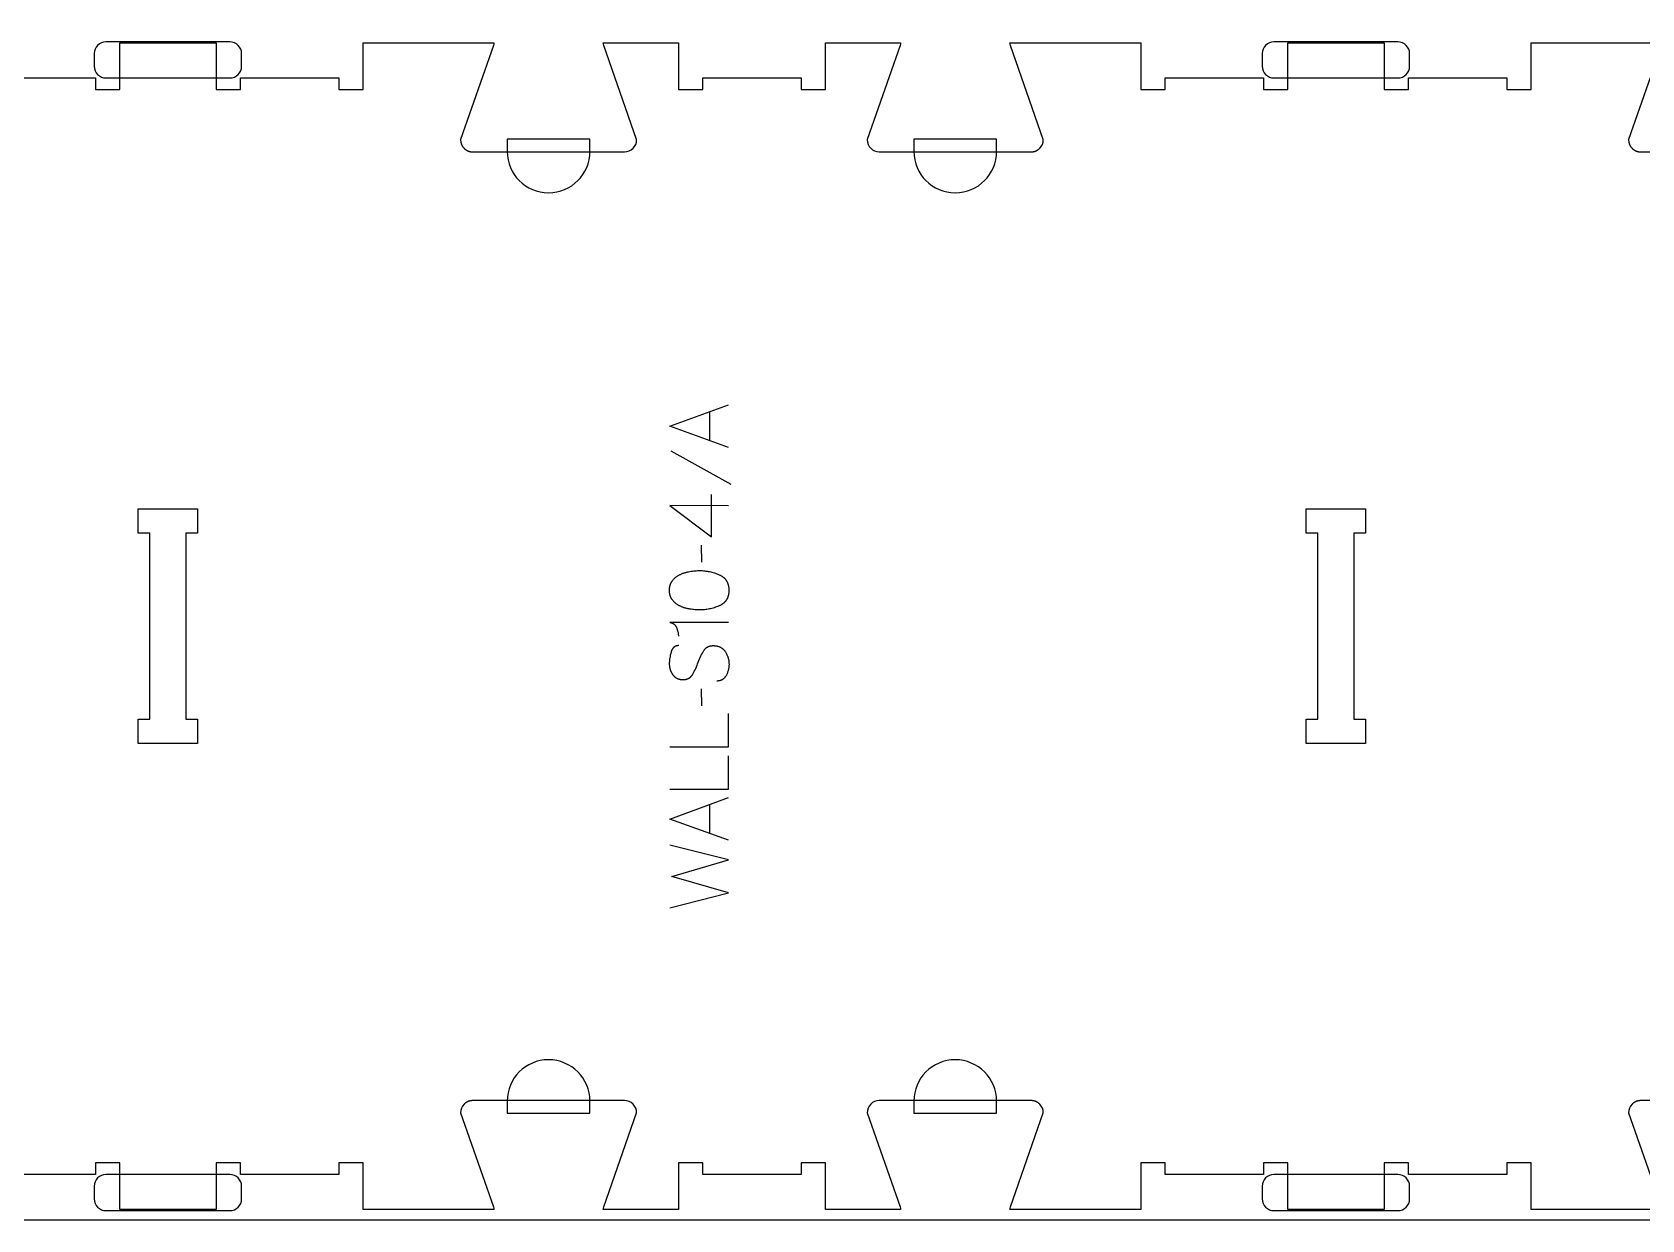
# Model space of a CAD drawing. Extents: x -10701 to -7518, y -10461 to -4867.
# Drawn here: x -9172 to -8345, y -6791 to -6181 of the extents above; entities that cross this region are included whole.
import ezdxf

# ---------------------------------------------------------------- set-up
doc = ezdxf.new("R2010")
doc.units = 0
for name, color, linetype in [('0_SHEET_SPRUCEPLY_2440X122', 1, 'CONTINUOUS'), ('1_ANYTOOL_1MMDEEP_LABELS_S', 2, 'CONTINUOUS'), ('3_ANYTOOL_CUTTHROUGH_INSID', 4, 'CONTINUOUS'), ('4_ANYTOOL_CUTTHROUGH_OUTSI', 5, 'CONTINUOUS'), ('5_ANYTOOL_HALF_MILL_9MM_IN', 3, 'CONTINUOUS')]:
    doc.layers.add(name, color=color, linetype=linetype)

msp = doc.modelspace()

# ---------------------------------------------------------------- linework, layer by layer
at = {"layer": '0_SHEET_SPRUCEPLY_2440X122'}
msp.add_lwpolyline([(-10329.71, -5571.21), (-10329.71, -6791.21), (-7889.71, -6791.21), (-7889.71, -5571.21)], close=True, dxfattribs=at)
at = {"layer": '1_ANYTOOL_1MMDEEP_LABELS_S'}
for points in [[(-8814.11, -6394.36), (-8844.11, -6383.48), (-8814.11, -6372.42)], [(-8823.66, -6390.89), (-8823.66, -6375.98)], [(-8843.63, -6396.08), (-8812.86, -6413.26)], [(-8814.11, -6424.28), (-8844.15, -6424.24), (-8822.76, -6440.26)], [(-8822.76, -6440.26), (-8822.76, -6418.49)], [(-8827.99, -6444.55), (-8827.91, -6453.34)], [(-8814.11, -6484.28), (-8844.15, -6484.28), (-8844, -6484.3), (-8843.85, -6484.32), (-8843.7, -6484.35), (-8843.56, -6484.38), (-8843.42, -6484.42), (-8843.28, -6484.46), (-8843.15, -6484.51), (-8843.02, -6484.55), (-8842.89, -6484.61), (-8842.77, -6484.66), (-8842.7, -6484.69), (-8842.64, -6484.72), (-8842.58, -6484.75), (-8842.52, -6484.79), (-8842.47, -6484.82), (-8842.41, -6484.85), (-8842.35, -6484.89), (-8842.29, -6484.93), (-8842.24, -6484.96), (-8842.18, -6485), (-8842.13, -6485.04), (-8842.08, -6485.08), (-8842.02, -6485.12), (-8841.97, -6485.17), (-8841.92, -6485.21), (-8841.87, -6485.25), (-8841.82, -6485.3), (-8841.77, -6485.34), (-8841.72, -6485.39), (-8841.67, -6485.44), (-8841.63, -6485.49), (-8841.58, -6485.54), (-8841.49, -6485.64), (-8841.4, -6485.75), (-8841.32, -6485.86), (-8841.23, -6485.98), (-8841.16, -6486.1), (-8841.08, -6486.22), (-8841.01, -6486.35), (-8840.94, -6486.48), (-8840.87, -6486.61), (-8840.8, -6486.75), (-8840.74, -6486.89), (-8840.62, -6487.18), (-8840.52, -6487.47), (-8840.41, -6487.75), (-8840.32, -6488.03), (-8840.23, -6488.31), (-8840.15, -6488.59), (-8840.08, -6488.87), (-8840.02, -6489.14), (-8839.96, -6489.41), (-8839.91, -6489.69), (-8839.87, -6489.95), (-8839.84, -6490.22), (-8839.81, -6490.48), (-8839.79, -6490.75), (-8839.78, -6491.01), (-8839.78, -6491.26)], [(-8839.52, -6496.15), (-8839.71, -6496.15), (-8839.8, -6496.16), (-8839.89, -6496.16), (-8839.98, -6496.17), (-8840.07, -6496.18), (-8840.16, -6496.19), (-8840.25, -6496.2), (-8840.33, -6496.21), (-8840.42, -6496.23), (-8840.5, -6496.25), (-8840.59, -6496.27), (-8840.67, -6496.29), (-8840.75, -6496.31), (-8840.83, -6496.33), (-8840.91, -6496.35), (-8840.99, -6496.38), (-8841.07, -6496.41), (-8841.14, -6496.44), (-8841.22, -6496.47), (-8841.29, -6496.5), (-8841.36, -6496.54), (-8841.44, -6496.57), (-8841.51, -6496.61), (-8841.58, -6496.65), (-8841.65, -6496.69), (-8841.71, -6496.73), (-8841.78, -6496.78), (-8841.85, -6496.82), (-8841.91, -6496.87), (-8841.98, -6496.92), (-8842.04, -6496.97), (-8842.1, -6497.02), (-8842.16, -6497.08), (-8842.22, -6497.13), (-8842.28, -6497.19), (-8842.34, -6497.25), (-8842.39, -6497.31), (-8842.45, -6497.37), (-8842.5, -6497.43), (-8842.56, -6497.5), (-8842.61, -6497.56), (-8842.66, -6497.63), (-8842.71, -6497.7), (-8842.76, -6497.77), (-8842.81, -6497.84), (-8842.86, -6497.92), (-8842.9, -6497.99), (-8842.95, -6498.07), (-8842.99, -6498.15), (-8843.04, -6498.23), (-8843.08, -6498.31), (-8843.16, -6498.48), (-8843.24, -6498.66), (-8843.31, -6498.84), (-8843.38, -6499.03), (-8843.45, -6499.23), (-8843.51, -6499.43), (-8843.73, -6500.24), (-8843.92, -6501.04), (-8844.08, -6501.82), (-8844.21, -6502.59), (-8844.27, -6502.97), (-8844.32, -6503.35), (-8844.36, -6503.72), (-8844.39, -6504.09), (-8844.42, -6504.46), (-8844.43, -6504.82), (-8844.45, -6505.18), (-8844.45, -6505.54), (-8844.45, -6505.73), (-8844.44, -6505.92), (-8844.43, -6506.12), (-8844.42, -6506.31), (-8844.4, -6506.5), (-8844.38, -6506.69), (-8844.36, -6506.87), (-8844.34, -6507.06), (-8844.3, -6507.24), (-8844.27, -6507.43), (-8844.23, -6507.61), (-8844.19, -6507.79), (-8844.15, -6507.97), (-8844.1, -6508.15), (-8844.05, -6508.33), (-8843.99, -6508.5), (-8843.93, -6508.68), (-8843.87, -6508.85), (-8843.81, -6509.02), (-8843.74, -6509.2), (-8843.66, -6509.36), (-8843.59, -6509.53), (-8843.51, -6509.7), (-8843.42, -6509.87), (-8843.34, -6510.03), (-8843.25, -6510.2), (-8843.15, -6510.36), (-8843.05, -6510.52), (-8842.95, -6510.68), (-8842.85, -6510.84), (-8842.74, -6510.99), (-8842.63, -6511.15), (-8842.51, -6511.3), (-8842.39, -6511.45), (-8842.27, -6511.59), (-8842.15, -6511.73), (-8842.02, -6511.87), (-8841.89, -6511.99), (-8841.76, -6512.12), (-8841.62, -6512.24), (-8841.48, -6512.35), (-8841.34, -6512.46), (-8841.19, -6512.57), (-8841.04, -6512.66), (-8840.89, -6512.76), (-8840.73, -6512.85), (-8840.58, -6512.93), (-8840.41, -6513.01), (-8840.25, -6513.09), (-8840.08, -6513.16), (-8839.91, -6513.23), (-8839.74, -6513.29), (-8839.56, -6513.34), (-8839.38, -6513.39), (-8839.2, -6513.44), (-8839.02, -6513.48), (-8838.83, -6513.52), (-8838.63, -6513.55), (-8838.44, -6513.57), (-8838.24, -6513.6), (-8838.04, -6513.61), (-8837.84, -6513.63), (-8837.63, -6513.63), (-8837.42, -6513.64), (-8837.21, -6513.63), (-8836.99, -6513.62), (-8836.79, -6513.61), (-8836.58, -6513.59), (-8836.38, -6513.57), (-8836.18, -6513.54), (-8835.99, -6513.5), (-8835.8, -6513.46), (-8835.62, -6513.41), (-8835.43, -6513.36), (-8835.26, -6513.3), (-8835.08, -6513.24), (-8835, -6513.2), (-8834.91, -6513.17), (-8834.83, -6513.13), (-8834.74, -6513.09), (-8834.66, -6513.05), (-8834.58, -6513.01), (-8834.5, -6512.97), (-8834.42, -6512.93), (-8834.34, -6512.88), (-8834.26, -6512.84), (-8834.19, -6512.79), (-8834.11, -6512.74), (-8834.04, -6512.69), (-8833.96, -6512.64), (-8833.89, -6512.59), (-8833.82, -6512.53), (-8833.75, -6512.47), (-8833.68, -6512.42), (-8833.61, -6512.36), (-8833.54, -6512.3), (-8833.47, -6512.24), (-8833.4, -6512.17), (-8833.34, -6512.11), (-8833.27, -6512.04), (-8833.15, -6511.91), (-8833.02, -6511.77), (-8832.9, -6511.62), (-8832.79, -6511.47), (-8832.68, -6511.31), (-8832.57, -6511.15), (-8832.46, -6510.98), (-8832.36, -6510.81), (-8831.97, -6510.09), (-8831.59, -6509.36), (-8831.23, -6508.61), (-8830.87, -6507.85), (-8830.52, -6507.07), (-8830.19, -6506.27), (-8829.87, -6505.46), (-8829.56, -6504.64), (-8829.24, -6503.81), (-8828.91, -6503), (-8828.57, -6502.22), (-8828.21, -6501.45), (-8827.84, -6500.71), (-8827.45, -6499.98), (-8827.04, -6499.28), (-8826.62, -6498.59), (-8826.51, -6498.43), (-8826.4, -6498.27), (-8826.28, -6498.11), (-8826.22, -6498.04), (-8826.16, -6497.96), (-8826.1, -6497.89), (-8826.04, -6497.82), (-8825.97, -6497.75), (-8825.91, -6497.69), (-8825.84, -6497.62), (-8825.77, -6497.56), (-8825.71, -6497.49), (-8825.64, -6497.43), (-8825.57, -6497.37), (-8825.5, -6497.31), (-8825.42, -6497.25), (-8825.35, -6497.2), (-8825.28, -6497.14), (-8825.2, -6497.09), (-8825.13, -6497.04), (-8825.05, -6496.99), (-8824.97, -6496.94), (-8824.9, -6496.89), (-8824.82, -6496.85), (-8824.73, -6496.8), (-8824.65, -6496.76), (-8824.57, -6496.72), (-8824.49, -6496.68), (-8824.4, -6496.64), (-8824.32, -6496.61), (-8824.23, -6496.57), (-8824.14, -6496.54), (-8824.05, -6496.5), (-8823.96, -6496.47), (-8823.87, -6496.44), (-8823.78, -6496.42), (-8823.69, -6496.39), (-8823.5, -6496.34), (-8823.31, -6496.3), (-8823.12, -6496.26), (-8822.92, -6496.23), (-8822.71, -6496.21), (-8822.5, -6496.19), (-8822.29, -6496.17), (-8822.08, -6496.16), (-8821.86, -6496.16), (-8821.64, -6496.17), (-8821.41, -6496.18), (-8821.18, -6496.19), (-8820.95, -6496.21), (-8820.72, -6496.24), (-8820.5, -6496.27), (-8820.28, -6496.31), (-8820.06, -6496.35), (-8819.85, -6496.4), (-8819.64, -6496.45), (-8819.43, -6496.5), (-8819.23, -6496.56), (-8819.03, -6496.63), (-8818.84, -6496.7), (-8818.65, -6496.78), (-8818.46, -6496.86), (-8818.28, -6496.95), (-8818.1, -6497.04), (-8817.93, -6497.14), (-8817.75, -6497.24), (-8817.59, -6497.34), (-8817.42, -6497.46), (-8817.26, -6497.57), (-8817.11, -6497.69), (-8816.95, -6497.82), (-8816.8, -6497.95), (-8816.66, -6498.09), (-8816.52, -6498.23), (-8816.38, -6498.38), (-8816.24, -6498.53), (-8816.11, -6498.69), (-8815.99, -6498.85), (-8815.86, -6499.02), (-8815.74, -6499.19), (-8815.63, -6499.36), (-8815.41, -6499.72), (-8815.2, -6500.09), (-8815.01, -6500.46), (-8814.83, -6500.83), (-8814.66, -6501.2), (-8814.51, -6501.58), (-8814.44, -6501.77), (-8814.37, -6501.96), (-8814.31, -6502.16), (-8814.25, -6502.35), (-8814.19, -6502.54), (-8814.14, -6502.74), (-8814.09, -6502.93), (-8814.05, -6503.13), (-8814, -6503.33), (-8813.96, -6503.53), (-8813.93, -6503.72), (-8813.9, -6503.92), (-8813.87, -6504.13), (-8813.84, -6504.33), (-8813.8, -6504.73), (-8813.78, -6505.14), (-8813.76, -6505.56), (-8813.76, -6505.97), (-8813.78, -6506.38), (-8813.8, -6506.78), (-8813.84, -6507.18), (-8813.9, -6507.58), (-8813.96, -6507.97), (-8814.04, -6508.35), (-8814.13, -6508.73), (-8814.23, -6509.11), (-8814.35, -6509.48), (-8814.47, -6509.85), (-8814.61, -6510.21), (-8814.77, -6510.57), (-8814.94, -6510.93), (-8815.11, -6511.28), (-8815.31, -6511.62), (-8815.41, -6511.79), (-8815.51, -6511.95), (-8815.62, -6512.11), (-8815.73, -6512.26), (-8815.84, -6512.41), (-8815.95, -6512.55), (-8816.07, -6512.69), (-8816.19, -6512.82), (-8816.32, -6512.95), (-8816.44, -6513.07), (-8816.57, -6513.18), (-8816.71, -6513.29), (-8816.77, -6513.35), (-8816.84, -6513.4), (-8816.91, -6513.45), (-8816.98, -6513.5), (-8817.05, -6513.54), (-8817.12, -6513.59), (-8817.19, -6513.63), (-8817.27, -6513.68), (-8817.34, -6513.72), (-8817.41, -6513.76), (-8817.49, -6513.8), (-8817.56, -6513.84), (-8817.64, -6513.88), (-8817.72, -6513.91), (-8817.8, -6513.95), (-8817.87, -6513.98), (-8817.95, -6514.01), (-8818.03, -6514.04), (-8818.11, -6514.07), (-8818.2, -6514.1), (-8818.36, -6514.15), (-8818.53, -6514.19), (-8818.7, -6514.23), (-8818.87, -6514.27), (-8819.05, -6514.3), (-8819.23, -6514.32), (-8819.41, -6514.34), (-8819.6, -6514.35), (-8819.79, -6514.36), (-8819.98, -6514.36)], [(-8827.99, -6518.39), (-8827.91, -6527.18)], [(-8844.11, -6548.14), (-8814.11, -6548.14), (-8814.11, -6531.04)], [(-8844.11, -6569.95), (-8814.11, -6569.95), (-8814.11, -6552.85)], [(-8814.11, -6596.18), (-8844.11, -6585.29), (-8814.11, -6574.24)], [(-8823.66, -6592.71), (-8823.66, -6577.79)], [(-8844.11, -6630.89), (-8814.11, -6623.18), (-8843.21, -6614.74), (-8814.11, -6606.25), (-8844.11, -6598.75)]]:
    msp.add_lwpolyline(points, dxfattribs=at)
msp.add_lwpolyline([(-8844.36, -6467.78), (-8844.36, -6467.41), (-8844.34, -6467.04), (-8844.33, -6466.87), (-8844.31, -6466.69), (-8844.29, -6466.52), (-8844.27, -6466.34), (-8844.24, -6466.17), (-8844.21, -6466), (-8844.18, -6465.84), (-8844.15, -6465.67), (-8844.11, -6465.51), (-8844.07, -6465.35), (-8844.03, -6465.19), (-8843.98, -6465.04), (-8843.93, -6464.88), (-8843.88, -6464.73), (-8843.83, -6464.58), (-8843.77, -6464.43), (-8843.71, -6464.28), (-8843.64, -6464.14), (-8843.58, -6464), (-8843.51, -6463.86), (-8843.43, -6463.72), (-8843.36, -6463.58), (-8843.28, -6463.45), (-8843.2, -6463.32), (-8843.11, -6463.19), (-8843.03, -6463.06), (-8842.94, -6462.93), (-8842.84, -6462.81), (-8842.65, -6462.56), (-8842.45, -6462.33), (-8842.24, -6462.1), (-8842.03, -6461.87), (-8841.81, -6461.65), (-8841.59, -6461.44), (-8841.35, -6461.24), (-8841.12, -6461.04), (-8840.87, -6460.85), (-8840.62, -6460.66), (-8840.36, -6460.48), (-8840.1, -6460.31), (-8839.83, -6460.14), (-8839.56, -6459.98), (-8839.27, -6459.83), (-8838.98, -6459.68), (-8838.69, -6459.54), (-8838.39, -6459.4), (-8838.09, -6459.27), (-8837.79, -6459.14), (-8837.49, -6459.02), (-8837.18, -6458.91), (-8836.86, -6458.8), (-8836.55, -6458.7), (-8836.23, -6458.6), (-8835.91, -6458.51), (-8835.58, -6458.42), (-8835.25, -6458.34), (-8834.92, -6458.26), (-8834.59, -6458.19), (-8833.91, -6458.07), (-8833.23, -6457.97), (-8832.55, -6457.87), (-8831.89, -6457.8), (-8831.24, -6457.73), (-8830.59, -6457.68), (-8829.96, -6457.65), (-8829.34, -6457.63), (-8828.72, -6457.62), (-8828.1, -6457.63), (-8827.49, -6457.65), (-8826.87, -6457.7), (-8826.25, -6457.75), (-8825.64, -6457.83), (-8825.02, -6457.92), (-8824.4, -6458.03), (-8823.78, -6458.15), (-8823.16, -6458.29), (-8822.54, -6458.45), (-8821.92, -6458.62), (-8821.3, -6458.81), (-8820.68, -6459.02), (-8820.06, -6459.25), (-8819.44, -6459.49), (-8818.82, -6459.74), (-8818.51, -6459.88), (-8818.22, -6460.02), (-8817.93, -6460.17), (-8817.79, -6460.25), (-8817.66, -6460.33), (-8817.52, -6460.41), (-8817.39, -6460.5), (-8817.26, -6460.58), (-8817.13, -6460.67), (-8817.01, -6460.76), (-8816.88, -6460.85), (-8816.76, -6460.95), (-8816.65, -6461.04), (-8816.53, -6461.14), (-8816.42, -6461.24), (-8816.31, -6461.34), (-8816.2, -6461.44), (-8816.09, -6461.54), (-8815.99, -6461.65), (-8815.89, -6461.76), (-8815.79, -6461.87), (-8815.69, -6461.98), (-8815.6, -6462.09), (-8815.51, -6462.21), (-8815.42, -6462.32), (-8815.34, -6462.44), (-8815.25, -6462.56), (-8815.17, -6462.69), (-8815.09, -6462.81), (-8815.02, -6462.94), (-8814.94, -6463.07), (-8814.87, -6463.2), (-8814.8, -6463.33), (-8814.73, -6463.46), (-8814.67, -6463.6), (-8814.61, -6463.74), (-8814.55, -6463.88), (-8814.49, -6464.02), (-8814.44, -6464.16), (-8814.38, -6464.31), (-8814.33, -6464.45), (-8814.29, -6464.6), (-8814.24, -6464.75), (-8814.2, -6464.9), (-8814.16, -6465.06), (-8814.09, -6465.37), (-8814.02, -6465.69), (-8813.97, -6466.02), (-8813.93, -6466.36), (-8813.89, -6466.7), (-8813.87, -6467.05), (-8813.85, -6467.41), (-8813.85, -6467.78), (-8813.85, -6468.14), (-8813.87, -6468.5), (-8813.89, -6468.85), (-8813.93, -6469.19), (-8813.97, -6469.52), (-8814.03, -6469.85), (-8814.09, -6470.17), (-8814.12, -6470.32), (-8814.16, -6470.48), (-8814.2, -6470.63), (-8814.25, -6470.78), (-8814.29, -6470.93), (-8814.34, -6471.08), (-8814.39, -6471.23), (-8814.44, -6471.37), (-8814.5, -6471.51), (-8814.55, -6471.65), (-8814.61, -6471.79), (-8814.68, -6471.93), (-8814.74, -6472.06), (-8814.81, -6472.19), (-8814.88, -6472.33), (-8814.95, -6472.45), (-8815.03, -6472.58), (-8815.1, -6472.71), (-8815.18, -6472.83), (-8815.26, -6472.95), (-8815.35, -6473.07), (-8815.44, -6473.19), (-8815.52, -6473.31), (-8815.62, -6473.42), (-8815.71, -6473.53), (-8815.81, -6473.64), (-8815.91, -6473.75), (-8816.01, -6473.86), (-8816.11, -6473.97), (-8816.22, -6474.07), (-8816.33, -6474.17), (-8816.44, -6474.27), (-8816.55, -6474.37), (-8816.67, -6474.46), (-8816.79, -6474.56), (-8816.91, -6474.65), (-8817.03, -6474.74), (-8817.16, -6474.83), (-8817.29, -6474.92), (-8817.42, -6475), (-8817.55, -6475.08), (-8817.69, -6475.17), (-8817.83, -6475.25), (-8817.97, -6475.32), (-8818.26, -6475.47), (-8818.55, -6475.61), (-8818.86, -6475.75), (-8819.49, -6476), (-8820.11, -6476.24), (-8820.74, -6476.46), (-8821.36, -6476.67), (-8821.98, -6476.86), (-8822.61, -6477.03), (-8823.23, -6477.19), (-8823.85, -6477.32), (-8824.46, -6477.45), (-8825.08, -6477.55), (-8825.7, -6477.64), (-8826.31, -6477.72), (-8826.93, -6477.78), (-8827.54, -6477.82), (-8828.15, -6477.84), (-8828.76, -6477.85), (-8829.38, -6477.84), (-8830, -6477.82), (-8830.64, -6477.79), (-8831.28, -6477.74), (-8831.93, -6477.67), (-8832.6, -6477.6), (-8833.27, -6477.51), (-8833.95, -6477.4), (-8834.29, -6477.34), (-8834.63, -6477.28), (-8834.96, -6477.21), (-8835.29, -6477.13), (-8835.62, -6477.05), (-8835.95, -6476.96), (-8836.27, -6476.87), (-8836.58, -6476.77), (-8836.9, -6476.67), (-8837.21, -6476.56), (-8837.52, -6476.45), (-8837.82, -6476.33), (-8838.12, -6476.2), (-8838.42, -6476.07), (-8838.72, -6475.93), (-8839.01, -6475.79), (-8839.29, -6475.64), (-8839.57, -6475.49), (-8839.85, -6475.33), (-8840.11, -6475.16), (-8840.38, -6474.99), (-8840.63, -6474.81), (-8840.88, -6474.63), (-8841.12, -6474.44), (-8841.36, -6474.24), (-8841.59, -6474.04), (-8841.81, -6473.83), (-8842.03, -6473.61), (-8842.24, -6473.39), (-8842.45, -6473.16), (-8842.65, -6472.93), (-8842.84, -6472.69), (-8842.94, -6472.56), (-8843.03, -6472.44), (-8843.11, -6472.31), (-8843.2, -6472.18), (-8843.28, -6472.05), (-8843.36, -6471.92), (-8843.43, -6471.78), (-8843.51, -6471.65), (-8843.58, -6471.51), (-8843.64, -6471.37), (-8843.71, -6471.23), (-8843.77, -6471.08), (-8843.83, -6470.94), (-8843.88, -6470.79), (-8843.93, -6470.64), (-8843.98, -6470.48), (-8844.03, -6470.33), (-8844.07, -6470.17), (-8844.11, -6470.01), (-8844.15, -6469.85), (-8844.18, -6469.69), (-8844.21, -6469.53), (-8844.24, -6469.36), (-8844.27, -6469.19), (-8844.29, -6469.02), (-8844.31, -6468.85), (-8844.33, -6468.68), (-8844.34, -6468.5), (-8844.36, -6468.14)], close=True, dxfattribs=at)
at = {"layer": '3_ANYTOOL_CUTTHROUGH_INSID', "color": 4}
for points in [[(-9117.01, -6425.96), (-9086.76, -6425.96), (-9086.76, -6438.46), (-9092.76, -6438.46), (-9092.76, -6533.96), (-9086.76, -6533.96), (-9086.76, -6546.46), (-9117.26, -6546.46), (-9117.26, -6533.96), (-9111.26, -6533.96), (-9111.26, -6438.46), (-9117.26, -6438.46), (-9117.26, -6425.96)], [(-8517.01, -6425.96), (-8486.76, -6425.96), (-8486.76, -6438.46), (-8492.76, -6438.46), (-8492.76, -6533.96), (-8486.76, -6533.96), (-8486.76, -6546.46), (-8517.26, -6546.46), (-8517.26, -6533.96), (-8511.26, -6533.96), (-8511.26, -6438.46), (-8517.26, -6438.46), (-8517.26, -6425.96)]]:
    msp.add_lwpolyline(points, close=True, dxfattribs=at)
at = {"layer": '4_ANYTOOL_CUTTHROUGH_OUTSI', "color": 5}
for points in [[(-9189.76, -6204.46), (-9139.26, -6204.46), (-9139.26, -6210.46), (-9126.76, -6210.46), (-9126.76, -6186.46), (-9077.26, -6186.46), (-9077.26, -6210.46), (-9064.76, -6210.46), (-9064.76, -6204.46), (-9014.26, -6204.46), (-9014.26, -6210.46), (-9001.76, -6210.46), (-9001.76, -6186.46), (-8934.57, -6186.46), (-8934.57, -6186.46, -0.061485), (-8934.81, -6187.85), (-8951.7, -6236.12), (-8951.72, -6236.16), (-8951.72, -6236.21), (-8951.72, -6236.21, 0.198912), (-8949.89, -6240.63), (-8949.78, -6240.73), (-8949.67, -6240.83), (-8949.56, -6240.93), (-8949.44, -6241.03), (-8949.32, -6241.13), (-8949.2, -6241.22), (-8949.08, -6241.31), (-8948.95, -6241.4), (-8948.82, -6241.48), (-8948.69, -6241.56), (-8948.56, -6241.64), (-8948.42, -6241.72), (-8948.28, -6241.79), (-8948.14, -6241.86), (-8948, -6241.92), (-8947.86, -6241.98), (-8947.71, -6242.04), (-8947.57, -6242.09), (-8947.42, -6242.14), (-8947.27, -6242.19), (-8947.13, -6242.23), (-8946.98, -6242.27), (-8946.83, -6242.31), (-8946.68, -6242.34), (-8946.52, -6242.37), (-8946.37, -6242.39), (-8946.22, -6242.41), (-8946.07, -6242.43), (-8945.92, -6242.44), (-8945.77, -6242.45), (-8945.62, -6242.46), (-8945.47, -6242.46), (-8867.47, -6242.46, 0.414214), (-8861.22, -6236.21), (-8861.22, -6236.16), (-8861.23, -6236.12), (-8878.13, -6187.85), (-8878.13, -6187.85, -0.061485), (-8878.36, -6186.46), (-8839.76, -6186.46), (-8839.76, -6210.46), (-8827.26, -6210.46), (-8827.26, -6204.46), (-8776.76, -6204.46), (-8776.76, -6210.46), (-8764.26, -6210.46), (-8764.26, -6186.46), (-8725.67, -6186.46), (-8725.67, -6186.46, -0.061485), (-8725.9, -6187.85), (-8742.8, -6236.12), (-8742.81, -6236.16), (-8742.81, -6236.21), (-8742.81, -6236.21, 0.414214), (-8736.56, -6242.46), (-8658.56, -6242.46), (-8658.41, -6242.46), (-8658.26, -6242.45), (-8658.11, -6242.44), (-8657.96, -6242.43), (-8657.81, -6242.41), (-8657.66, -6242.39), (-8657.51, -6242.37), (-8657.35, -6242.34), (-8657.2, -6242.31), (-8657.05, -6242.27), (-8656.9, -6242.23), (-8656.75, -6242.19), (-8656.61, -6242.14), (-8656.46, -6242.09), (-8656.31, -6242.04), (-8656.17, -6241.98), (-8656.03, -6241.92), (-8655.89, -6241.86), (-8655.75, -6241.79), (-8655.61, -6241.72), (-8655.47, -6241.64), (-8655.34, -6241.56), (-8655.21, -6241.48), (-8655.08, -6241.4), (-8654.95, -6241.31), (-8654.83, -6241.22), (-8654.71, -6241.13), (-8654.59, -6241.03), (-8654.47, -6240.93), (-8654.36, -6240.83), (-8654.25, -6240.73), (-8654.14, -6240.63, 0.198912), (-8652.31, -6236.21), (-8652.31, -6236.16), (-8652.33, -6236.12), (-8669.22, -6187.85), (-8669.22, -6187.85, -0.061485), (-8669.46, -6186.46), (-8602.26, -6186.46), (-8602.26, -6210.46), (-8589.76, -6210.46), (-8589.76, -6204.46), (-8539.26, -6204.46), (-8539.26, -6210.46), (-8526.76, -6210.46), (-8526.76, -6186.46), (-8477.26, -6186.46), (-8477.26, -6210.46), (-8464.76, -6210.46), (-8464.76, -6204.46), (-8414.26, -6204.46), (-8414.26, -6210.46), (-8401.76, -6210.46), (-8401.76, -6186.46), (-8334.57, -6186.46)], [(-8334.81, -6187.85), (-8351.7, -6236.12), (-8351.72, -6236.16), (-8351.72, -6236.21), (-8351.72, -6236.21, 0.198912), (-8349.89, -6240.63), (-8349.78, -6240.73), (-8349.67, -6240.83), (-8349.56, -6240.93), (-8349.44, -6241.03), (-8349.32, -6241.13), (-8349.2, -6241.22), (-8349.08, -6241.31), (-8348.95, -6241.4), (-8348.82, -6241.48), (-8348.69, -6241.56), (-8348.56, -6241.64), (-8348.42, -6241.72), (-8348.28, -6241.79), (-8348.14, -6241.86), (-8348, -6241.92), (-8347.86, -6241.98), (-8347.71, -6242.04), (-8347.57, -6242.09), (-8347.42, -6242.14), (-8347.27, -6242.19), (-8347.13, -6242.23), (-8346.98, -6242.27), (-8346.83, -6242.31), (-8346.68, -6242.34), (-8346.52, -6242.37), (-8346.37, -6242.39), (-8346.22, -6242.41), (-8346.07, -6242.43), (-8345.92, -6242.44), (-8345.77, -6242.45), (-8345.62, -6242.46), (-8345.47, -6242.46), (-8267.47, -6242.46, 0.414214)], [(-8334.57, -6785.96), (-8352.01, -6785.96), (-8401.76, -6785.96), (-8401.76, -6761.96), (-8414.26, -6761.96), (-8414.26, -6767.96), (-8464.76, -6767.96), (-8464.76, -6761.96), (-8477.26, -6761.96), (-8477.26, -6785.96), (-8526.76, -6785.96), (-8526.76, -6761.96), (-8539.26, -6761.96), (-8539.26, -6767.96), (-8589.76, -6767.96), (-8589.76, -6761.96), (-8602.26, -6761.96), (-8602.26, -6785.96), (-8669.46, -6785.96), (-8669.46, -6785.96, -0.061485), (-8669.22, -6784.57), (-8652.33, -6736.29), (-8652.31, -6736.25), (-8652.31, -6736.21), (-8652.31, -6736.21, 0.198912), (-8654.14, -6731.79), (-8654.25, -6731.68), (-8654.36, -6731.58), (-8654.47, -6731.48), (-8654.59, -6731.38), (-8654.71, -6731.29), (-8654.83, -6731.19), (-8654.95, -6731.1), (-8655.08, -6731.02), (-8655.21, -6730.93), (-8655.34, -6730.85), (-8655.47, -6730.77), (-8655.61, -6730.7), (-8655.75, -6730.63), (-8655.89, -6730.56), (-8656.03, -6730.49), (-8656.17, -6730.43), (-8656.31, -6730.38), (-8656.46, -6730.32), (-8656.61, -6730.27), (-8656.75, -6730.22), (-8656.9, -6730.18), (-8657.05, -6730.14), (-8657.2, -6730.11), (-8657.35, -6730.07), (-8657.51, -6730.05), (-8657.66, -6730.02), (-8657.81, -6730), (-8657.96, -6729.99), (-8658.11, -6729.97), (-8658.26, -6729.96), (-8658.41, -6729.96), (-8658.56, -6729.96), (-8736.56, -6729.96, 0.414214), (-8742.81, -6736.21), (-8742.81, -6736.25), (-8742.8, -6736.29), (-8725.9, -6784.57), (-8725.9, -6784.57, -0.061485), (-8725.67, -6785.96), (-8764.26, -6785.96), (-8764.26, -6761.96), (-8776.76, -6761.96), (-8776.76, -6767.96), (-8827.26, -6767.96), (-8827.26, -6761.96), (-8839.76, -6761.96), (-8839.76, -6785.96), (-8878.36, -6785.96), (-8878.36, -6785.96, -0.061485), (-8878.13, -6784.57), (-8861.23, -6736.29), (-8861.22, -6736.25), (-8861.22, -6736.21), (-8861.22, -6736.21, 0.414214), (-8867.47, -6729.96), (-8945.47, -6729.96), (-8945.62, -6729.96), (-8945.77, -6729.96), (-8945.92, -6729.97), (-8946.07, -6729.99), (-8946.22, -6730), (-8946.37, -6730.02), (-8946.52, -6730.05), (-8946.68, -6730.07), (-8946.83, -6730.11), (-8946.98, -6730.14), (-8947.13, -6730.18), (-8947.27, -6730.22), (-8947.42, -6730.27), (-8947.57, -6730.32), (-8947.71, -6730.38), (-8947.86, -6730.43), (-8948, -6730.49), (-8948.14, -6730.56), (-8948.28, -6730.63), (-8948.42, -6730.7), (-8948.56, -6730.77), (-8948.69, -6730.85), (-8948.82, -6730.93), (-8948.95, -6731.02), (-8949.08, -6731.1), (-8949.2, -6731.19), (-8949.32, -6731.29), (-8949.44, -6731.38), (-8949.56, -6731.48), (-8949.67, -6731.58), (-8949.78, -6731.68), (-8949.89, -6731.79, 0.198912), (-8951.72, -6736.21), (-8951.72, -6736.25), (-8951.7, -6736.29), (-8934.81, -6784.57), (-8934.81, -6784.57, -0.061485), (-8934.57, -6785.96), (-8952.01, -6785.96), (-9001.76, -6785.96), (-9001.76, -6761.96), (-9014.26, -6761.96), (-9014.26, -6767.96), (-9064.76, -6767.96), (-9064.76, -6761.96), (-9077.26, -6761.96), (-9077.26, -6785.96), (-9126.76, -6785.96), (-9126.76, -6761.96), (-9139.26, -6761.96), (-9139.26, -6767.96), (-9189.76, -6767.96)], [(-8267.47, -6729.96), (-8345.47, -6729.96), (-8345.62, -6729.96), (-8345.77, -6729.96), (-8345.92, -6729.97), (-8346.07, -6729.99), (-8346.22, -6730), (-8346.37, -6730.02), (-8346.52, -6730.05), (-8346.68, -6730.07), (-8346.83, -6730.11), (-8346.98, -6730.14), (-8347.13, -6730.18), (-8347.27, -6730.22), (-8347.42, -6730.27), (-8347.57, -6730.32), (-8347.71, -6730.38), (-8347.86, -6730.43), (-8348, -6730.49), (-8348.14, -6730.56), (-8348.28, -6730.63), (-8348.42, -6730.7), (-8348.56, -6730.77), (-8348.69, -6730.85), (-8348.82, -6730.93), (-8348.95, -6731.02), (-8349.08, -6731.1), (-8349.2, -6731.19), (-8349.32, -6731.29), (-8349.44, -6731.38), (-8349.56, -6731.48), (-8349.67, -6731.58), (-8349.78, -6731.68), (-8349.89, -6731.79, 0.198912), (-8351.72, -6736.21), (-8351.72, -6736.25), (-8351.7, -6736.29), (-8334.81, -6784.57)]]:
    msp.add_lwpolyline(points, format="xyb", dxfattribs=at)
at = {"layer": '5_ANYTOOL_HALF_MILL_9MM_IN', "color": 3}
for points in [[(-9133.89, -6185.96, 0.414214), (-9139.89, -6191.96), (-9139.89, -6198.46, 0.414214), (-9133.89, -6204.46), (-9070.14, -6204.46, 0.414214), (-9064.14, -6198.46), (-9064.14, -6191.96, 0.414214), (-9070.14, -6185.96)], [(-8533.89, -6185.96, 0.414214), (-8539.89, -6191.96), (-8539.89, -6198.46, 0.414214), (-8533.89, -6204.46), (-8470.14, -6204.46, 0.414214), (-8464.14, -6198.46), (-8464.14, -6191.96, 0.414214), (-8470.14, -6185.96)], [(-8927.72, -6242.21, 1), (-8885.22, -6242.21), (-8885.22, -6241.96), (-8885.22, -6235.96), (-8927.72, -6235.96), (-8927.72, -6241.96), (-8927.72, -6242.21)], [(-8718.81, -6242.21, 1), (-8676.31, -6242.21), (-8676.31, -6241.96), (-8676.31, -6235.96), (-8718.81, -6235.96), (-8718.81, -6241.96), (-8718.81, -6242.21)], [(-8885.22, -6730.21, 1), (-8927.72, -6730.21), (-8927.72, -6730.46), (-8927.72, -6736.46), (-8885.22, -6736.46), (-8885.22, -6730.46), (-8885.22, -6730.21)], [(-8676.31, -6730.21, 1), (-8718.81, -6730.21), (-8718.81, -6730.46), (-8718.81, -6736.46), (-8676.31, -6736.46), (-8676.31, -6730.46), (-8676.31, -6730.21)], [(-9133.89, -6767.96, 0.414214), (-9139.89, -6773.96), (-9139.89, -6780.46, 0.414214), (-9133.89, -6786.46), (-9070.14, -6786.46, 0.414214), (-9064.14, -6780.46), (-9064.14, -6773.96, 0.414214), (-9070.14, -6767.96)], [(-8533.89, -6767.96, 0.414214), (-8539.89, -6773.96), (-8539.89, -6780.46, 0.414214), (-8533.89, -6786.46), (-8470.14, -6786.46, 0.414214), (-8464.14, -6780.46), (-8464.14, -6773.96, 0.414214), (-8470.14, -6767.96)]]:
    msp.add_lwpolyline(points, format="xyb", close=True, dxfattribs=at)

doc.saveas('drawing.dxf')
